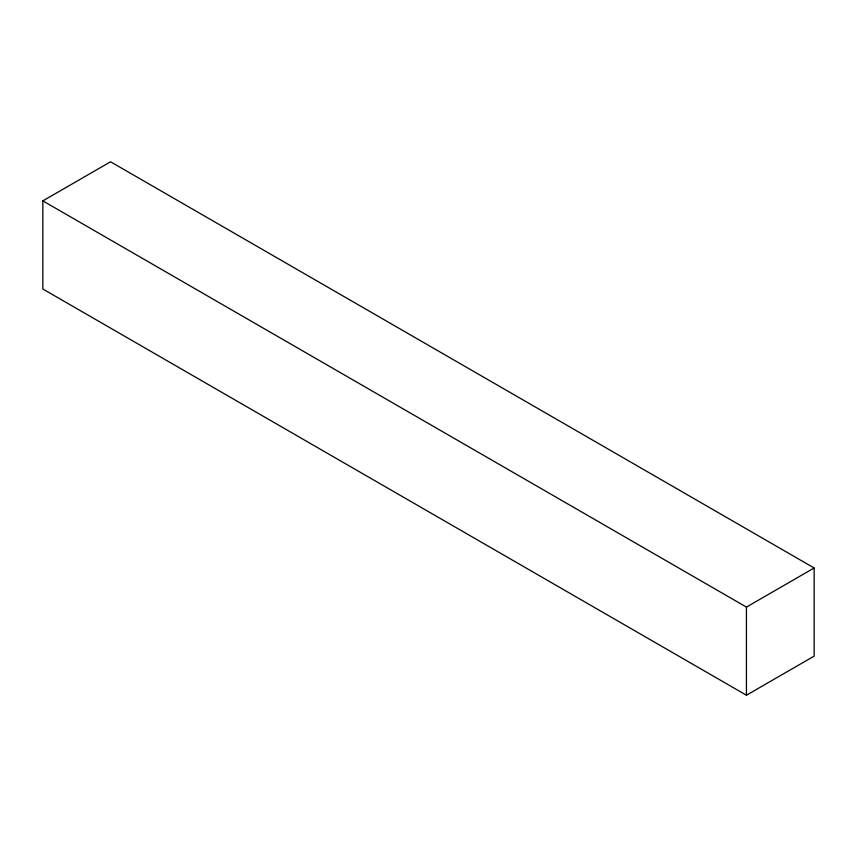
<?xml version="1.0" encoding="UTF-8"?>
<svg xmlns="http://www.w3.org/2000/svg" width="857" height="857" viewBox="0 0 857 857"><rect width="100%" height="100%" fill="white"/><g stroke="black" fill="none" stroke-linecap="round" stroke-linejoin="round"><path stroke-width="1.29" d="M42.85 200.87L110.564 161.78L814.15 567.987L814.15 656.13L746.436 695.22L42.85 289.013L42.85 200.87L746.436 607.088L814.15 567.987M746.436 607.088L746.436 695.22"/></g></svg>
